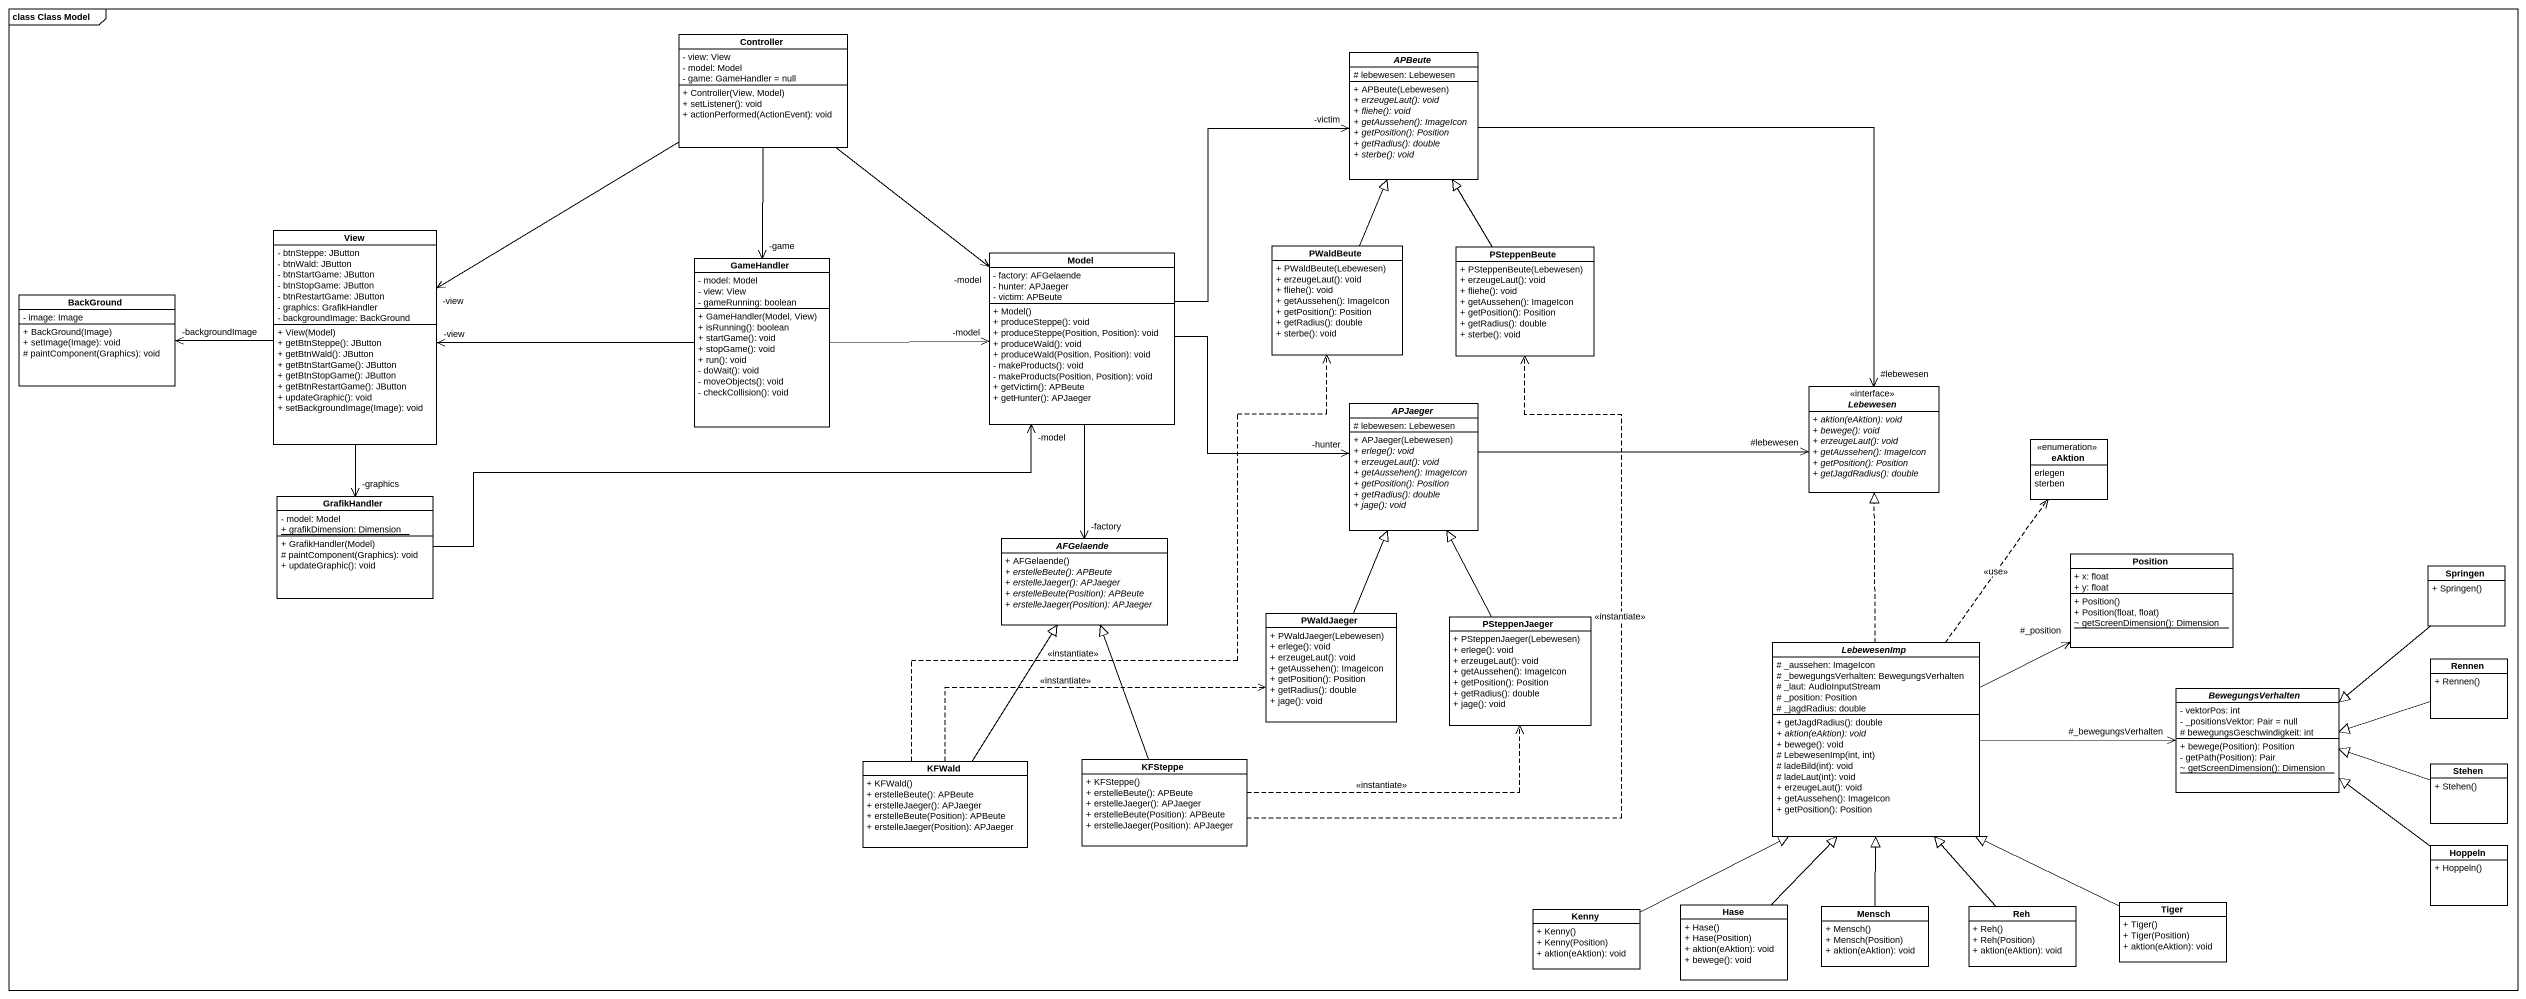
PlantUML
@startuml
mainframe class Class Model
hide circle
hide empty members
skinparam classAttributeIconSize 0
class Controller {
  - view: View
  - model: Model
  - game: GameHandler = null
  + Controller(View, Model)
  + setListener(): void
  + actionPerformed(ActionEvent): void
}
abstract class APBeute {
  # lebewesen: Lebewesen
  + APBeute(Lebewesen)
  {abstract} + erzeugeLaut(): void
  {abstract} + fliehe(): void
  {abstract} + getAussehen(): ImageIcon
  {abstract} + getPosition(): Position
  {abstract} + getRadius(): double
  {abstract} + sterbe(): void
}
class View {
  - btnSteppe: JButton
  - btnWald: JButton
  - btnStartGame: JButton
  - btnStopGame: JButton
  - btnRestartGame: JButton
  - graphics: GrafikHandler
  - backgroundImage: BackGround
  + View(Model)
  + getBtnSteppe(): JButton
  + getBtnWald(): JButton
  + getBtnStartGame(): JButton
  + getBtnStopGame(): JButton
  + getBtnRestartGame(): JButton
  + updateGraphic(): void
  + setBackgroundImage(Image): void
}
class GameHandler {
  - model: Model
  - view: View
  - gameRunning: boolean
  + GameHandler(Model, View)
  + isRunning(): boolean
  + startGame(): void
  + stopGame(): void
  + run(): void
  - doWait(): void
  - moveObjects(): void
  - checkCollision(): void
}
class Model {
  - factory: AFGelaende
  - hunter: APJaeger
  - victim: APBeute
  + Model()
  + produceSteppe(): void
  + produceSteppe(Position, Position): void
  + produceWald(): void
  + produceWald(Position, Position): void
  - makeProducts(): void
  - makeProducts(Position, Position): void
  + getVictim(): APBeute
  + getHunter(): APJaeger
}
class PWaldBeute {
  + PWaldBeute(Lebewesen)
  + erzeugeLaut(): void
  + fliehe(): void
  + getAussehen(): ImageIcon
  + getPosition(): Position
  + getRadius(): double
  + sterbe(): void
}
class PSteppenBeute {
  + PSteppenBeute(Lebewesen)
  + erzeugeLaut(): void
  + fliehe(): void
  + getAussehen(): ImageIcon
  + getPosition(): Position
  + getRadius(): double
  + sterbe(): void
}
class BackGround {
  - image: Image
  + BackGround(Image)
  + setImage(Image): void
  # paintComponent(Graphics): void
}
abstract class APJaeger {
  # lebewesen: Lebewesen
  + APJaeger(Lebewesen)
  {abstract} + erlege(): void
  {abstract} + erzeugeLaut(): void
  {abstract} + getAussehen(): ImageIcon
  {abstract} + getPosition(): Position
  {abstract} + getRadius(): double
  {abstract} + jage(): void
}
interface Lebewesen <<interface>> {
  {abstract} + aktion(eAktion): void
  {abstract} + bewege(): void
  {abstract} + erzeugeLaut(): void
  {abstract} + getAussehen(): ImageIcon
  {abstract} + getPosition(): Position
  {abstract} + getJagdRadius(): double
}
enum eAktion {
  erlegen
  sterben
}
class GrafikHandler {
  - model: Model
  {static} + grafikDimension: Dimension
  + GrafikHandler(Model)
  # paintComponent(Graphics): void
  + updateGraphic(): void
}
abstract class AFGelaende {
  + AFGelaende()
  {abstract} + erstelleBeute(): APBeute
  {abstract} + erstelleJaeger(): APJaeger
  {abstract} + erstelleBeute(Position): APBeute
  {abstract} + erstelleJaeger(Position): APJaeger
}
class Position {
  + x: float
  + y: float
  + Position()
  + Position(float, float)
  {static} ~ getScreenDimension(): Dimension
}
class Springen {
  + Springen()
}
class PWaldJaeger {
  + PWaldJaeger(Lebewesen)
  + erlege(): void
  + erzeugeLaut(): void
  + getAussehen(): ImageIcon
  + getPosition(): Position
  + getRadius(): double
  + jage(): void
}
class PSteppenJaeger {
  + PSteppenJaeger(Lebewesen)
  + erlege(): void
  + erzeugeLaut(): void
  + getAussehen(): ImageIcon
  + getPosition(): Position
  + getRadius(): double
  + jage(): void
}
abstract class LebewesenImp {
  # _aussehen: ImageIcon
  # _bewegungsVerhalten: BewegungsVerhalten
  # _laut: AudioInputStream
  # _position: Position
  # _jagdRadius: double
  + getJagdRadius(): double
  {abstract} + aktion(eAktion): void
  + bewege(): void
  # LebewesenImp(int, int)
  # ladeBild(int): void
  # ladeLaut(int): void
  + erzeugeLaut(): void
  + getAussehen(): ImageIcon
  + getPosition(): Position
}
class Rennen {
  + Rennen()
}
abstract class BewegungsVerhalten {
  - vektorPos: int
  - _positionsVektor: Pair = null
  # bewegungsGeschwindigkeit: int
  + bewege(Position): Position
  - getPath(Position): Pair
  {static} ~ getScreenDimension(): Dimension
}
class KFWald {
  + KFWald()
  + erstelleBeute(): APBeute
  + erstelleJaeger(): APJaeger
  + erstelleBeute(Position): APBeute
  + erstelleJaeger(Position): APJaeger
}
class KFSteppe {
  + KFSteppe()
  + erstelleBeute(): APBeute
  + erstelleJaeger(): APJaeger
  + erstelleBeute(Position): APBeute
  + erstelleJaeger(Position): APJaeger
}
class Stehen {
  + Stehen()
}
class Hoppeln {
  + Hoppeln()
}
class Kenny {
  + Kenny()
  + Kenny(Position)
  + aktion(eAktion): void
}
class Hase {
  + Hase()
  + Hase(Position)
  + aktion(eAktion): void
  + bewege(): void
}
class Mensch {
  + Mensch()
  + Mensch(Position)
  + aktion(eAktion): void
}
class Reh {
  + Reh()
  + Reh(Position)
  + aktion(eAktion): void
}
class Tiger {
  + Tiger()
  + Tiger(Position)
  + aktion(eAktion): void
}
Controller --> "-view" View
Controller --> "-game" GameHandler
Controller --> "-model" Model
APBeute --> "#lebewesen" Lebewesen
View -left-> "-backgroundImage" BackGround
View --> "-graphics" GrafikHandler
GameHandler -left-> "-view" View
GameHandler -right-> "-model" Model
Model -up-> "-victim" APBeute
Model -right-> "-hunter" APJaeger
Model --> "-factory" AFGelaende
PWaldBeute -up-|> APBeute
PSteppenBeute -up-|> APBeute
APJaeger -right-> "#lebewesen" Lebewesen
GrafikHandler -right-> "-model" Model
Springen --|> BewegungsVerhalten
PWaldJaeger -up-|> APJaeger
PSteppenJaeger -up-|> APJaeger
LebewesenImp .up.|> Lebewesen
LebewesenImp .up.> eAktion : <<use>>
LebewesenImp -right-> "#_position" Position
LebewesenImp -right-> "#_bewegungsVerhalten" BewegungsVerhalten
Rennen -left-|> BewegungsVerhalten
KFWald .up.> PWaldBeute : <<instantiate>>
KFWald -up-|> AFGelaende
KFWald .right.> PWaldJaeger : <<instantiate>>
KFSteppe .up.> PSteppenBeute : <<instantiate>>
KFSteppe -up-|> AFGelaende
KFSteppe .right.> PSteppenJaeger : <<instantiate>>
Stehen -left-|> BewegungsVerhalten
Hoppeln -up-|> BewegungsVerhalten
Kenny -up-|> LebewesenImp
Hase -up-|> LebewesenImp
Mensch -up-|> LebewesenImp
Reh -up-|> LebewesenImp
Tiger -up-|> LebewesenImp
@enduml
